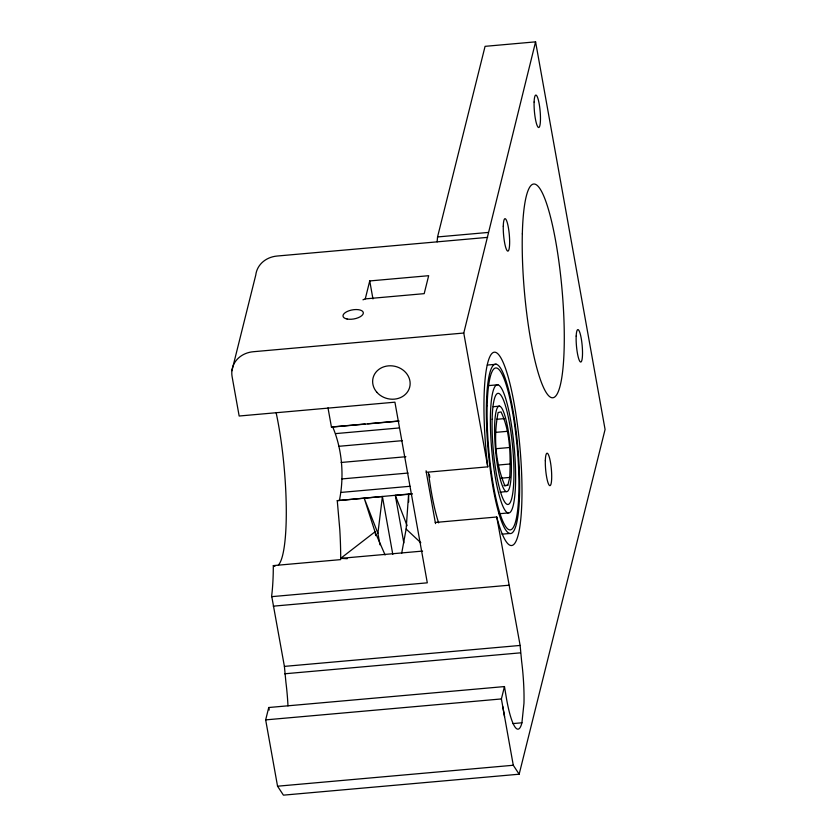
<?xml version="1.0" encoding="UTF-8"?>
<svg xmlns="http://www.w3.org/2000/svg" width="837" height="837" viewBox="0 0 837 837"><rect width="100%" height="100%" fill="white"/><g stroke="black" fill="none" stroke-linecap="round" stroke-linejoin="round"><path stroke-width="1.26" d="M411.982 493.746L337.259 500.652L339.78 529.476A97.019 17.022 84.9 0 1 340.69 558.352L340.669 559.618L273.322 565.603L273.228 573.167A97.029 17.022 84.9 0 1 271.659 595.913L284.402 666.388L285.909 682.249A55.807 9.793 84.9 0 1 287.98 705.894M339.456 500.191C344.31 476.18 342.27 449.469 332.676 426.87L331.452 427.121L327.989 407.828M509.775 477.425C510.591 455.527 510.549 432.07 501.049 411.909L498.141 412.515C493.286 436.527 495.326 463.238 504.931 485.837L507.829 485.23L509.775 477.425L500.714 478.23M401.687 553.278L406.133 529.026L408.592 494.311L412.243 493.987M231.922 370.718L255.777 275.017A25.759 22.62 14.1 0 1 277.162 256.028L437.113 241.851L437.552 236.944L485.073 46.338L535.586 41.85L605.078 429.475L519.16 774.204L283.429 795.15L277.549 786.205L265.664 719.883L268.74 707.516L504.47 686.57L506.647 699.523A55.807 9.793 84.9 0 0 521.922 722.791L512.809 723.597M426.106 470.771L426.305 472.298L487.762 466.837L463.771 333.032L535.586 41.85M379.967 544.803L377.905 533.305L382.415 496.508L337.259 500.652M521.922 722.791L523.972 703.237A55.807 9.793 84.9 0 0 521.629 661.303L520.133 645.442L496.749 516.994L435.292 522.455L426.305 472.298M365.267 298.893L369.734 280.939L428.67 275.697L424.192 293.651L365.267 298.893L362.965 299.813M519.16 774.204L513.28 765.259L501.394 698.937L504.47 686.57M347.209 558.697L340.69 558.352L375.018 531.798L364.221 498.256L377.905 533.305M437.552 236.944L488.065 232.456M437.113 241.851L487.626 237.363M463.771 333.032L253.297 351.728A25.759 22.609 14 0 0 232.111 376.671L239.162 416.02L394.918 402.178L427.299 582.824L271.554 596.666M487.312 365.058L496.278 364.262M488.944 385.575L497.91 384.779M493.202 406.709L499.595 406.144M332.676 426.87L365.047 423.993M367.642 423.763L398.726 421.001M331.452 427.121L399.05 421.116M335.961 433.576L399.427 427.937M496.571 419.306L504.334 418.615M338.985 446.288L402.451 440.649M495.703 432.363L507.358 431.327M341.14 462.474L405.903 456.72M496.561 448.663L509.513 447.513M342.009 478.921L408.058 473.051M497.429 465.11L510.382 463.96M341.402 492.386L410.046 486.287M503.947 485.575L507.829 485.23M499.971 492.177L506.375 491.601A42.928 7.533 84.9 0 0 507.954 428.931A42.928 7.533 84.9 0 0 494.625 426.075A42.928 7.533 84.9 0 0 506.375 491.601M499.103 513.761L508.069 512.966A64.386 11.3 84.9 0 0 510.444 418.96A64.386 11.3 84.9 0 0 490.451 414.681A64.386 11.3 84.9 0 0 508.069 512.966M502.012 534.163L509.691 533.483A84.997 14.909 84.9 0 0 512.83 409.398A84.997 14.909 84.9 0 0 486.433 403.737A84.997 14.909 84.9 0 0 509.691 533.483M340.69 558.352L422.591 551.081M273.26 606.166L508.98 585.22M284.402 666.388L520.133 645.442M284.622 673.795L520.352 652.85M265.664 719.883L501.394 698.937M277.549 786.205L513.28 765.259M403.832 542.962L395.305 495.368L408.592 494.311L408.676 502.074M273.322 565.603L274.913 566.387M406.133 529.026L420.823 542.774M385.104 554.994L375.018 531.798L375.708 535.628M395.305 495.368L407.127 525.688M496.749 516.994L497.042 518.145A97.008 17.022 84.9 0 0 521.995 491.56A97.008 17.022 84.9 0 0 497.188 353.214A97.008 17.022 84.9 0 0 487.563 465.309L487.762 466.837M435.292 522.455L435.585 523.606M504.554 716.577L502.744 706.501M369.734 280.939L372.957 298.914M382.415 496.508L392.794 554.397M268.74 707.516L269.2 710.038M276.084 412.515A97.019 17.022 84.9 0 1 278.365 565.059M438.64 522.884A84.997 14.909 84.9 0 1 428.544 473.083M429.779 477.372A81.325 14.271 84.9 0 1 429.433 474.82M487.155 405.694A81.325 14.271 84.9 0 0 509.409 529.821A81.325 14.271 84.9 0 0 512.401 411.103A81.325 14.271 84.9 0 0 487.155 405.694M492.125 419.243A55.807 9.793 84.9 0 0 507.389 504.418A55.807 9.793 84.9 0 0 509.451 422.957A55.807 9.793 84.9 0 0 492.125 419.243M347.073 319.012A10.306 4.593 -10.2 0 0 363.258 313.519A10.306 4.593 -10.2 0 0 349.144 310.715A10.306 4.593 -10.2 0 0 347.073 319.012M376.838 392.25A18.885 16.583 14 0 0 408.916 389.404A18.885 16.583 14 0 0 388.399 365.863A18.885 16.583 14 0 0 376.838 392.25M534.111 102.051A16.311 2.867 84.9 0 0 538.432 127.465A16.311 2.867 84.9 0 0 539.258 104.269A16.311 2.867 84.9 0 0 534.111 102.051M576.18 336.076A16.311 2.867 84.9 0 0 580.376 361.929A16.311 2.867 84.9 0 0 581.401 339.351A16.311 2.867 84.9 0 0 576.18 336.076M545.326 460.737A16.311 2.867 84.9 0 0 549.783 485.638A16.311 2.867 84.9 0 0 550.39 461.825A16.311 2.867 84.9 0 0 545.326 460.737M503.267 226.22A16.311 2.867 84.9 0 0 507.735 251.11A16.311 2.867 84.9 0 0 508.331 227.298A16.311 2.867 84.9 0 0 503.267 226.22M522.33 233.868A107.314 18.832 84.9 0 0 551.698 397.68A107.314 18.832 84.9 0 0 555.653 241.004A107.314 18.832 84.9 0 0 522.33 233.868"/></g></svg>
